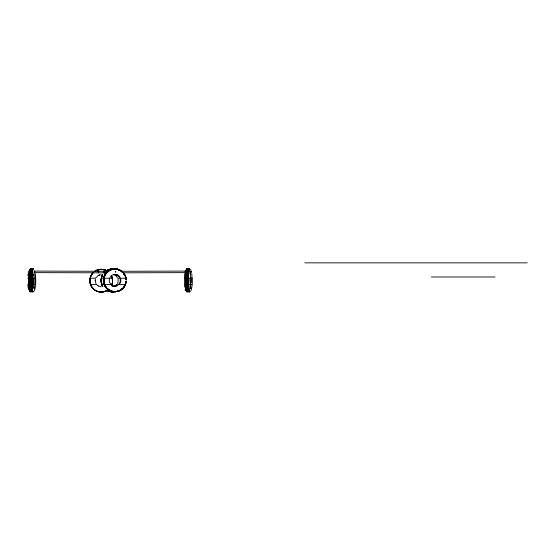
<?xml version="1.0" encoding="UTF-8"?>
<svg xmlns="http://www.w3.org/2000/svg" width="555" height="555" viewBox="0 0 555 555"><rect width="100%" height="100%" fill="white"/><g stroke="black" fill="none" stroke-linecap="round" stroke-linejoin="round"><path stroke-width="0.83" d="M98.728 269.702L98.443 269.779M104.416 269.91L104.028 269.376M104.597 269.619L103.951 269.772M112.818 269.147L112.256 269.092L112.609 269.126M115.273 269.092L115.308 269.092A11.294 11.135 -85.8 0 1 117.452 269.411M191.787 282.786L191.759 278.041M190.885 271.874L191.135 271.555L191.066 272.082M190.088 283.515L190.601 272.914M33.605 283.522L34.23 272.949M35.242 284.278L35.256 275.856M27.903 275.828L28.582 271.062M28.291 275.197L28.437 273.622M33.578 275.863L33.744 273.962L33.591 274.392M191.26 271.624L190.823 271.915M34.812 271.638C35.027 269.994 33.799 273.677 34.597 272.221M184.489 273.594L184.537 287.074M190.129 273.927L190.275 272.852M115.287 271.901L115.877 271.818L115.287 271.742M95.189 280.719L95.349 279.137M109.335 278.783L109.321 281.912L110.861 284.625M108.274 271.721L108.509 271.52M191.274 271.915L191.121 271.624M115.405 271.811L115.62 271.901M191.093 272.116L191.087 271.971M185.106 271.18L185.079 271.638M117.466 283.459L118.062 281.995L118.062 278.867M190.851 290.98C192.967 285.506 192.016 279.304 191.78 273.566M34.292 291C36.464 285.548 35.582 279.338 35.402 273.594M34.146 272.089L34.417 271.104M109.932 277.32L110.889 276.071M118.673 284.59L120.227 281.885L120.241 278.749M119.228 284.632L120.782 281.926L120.789 278.79M95.953 277.673L98.207 275.481L101.232 274.67M97.368 271.659L98.263 271.298M116.515 284.708L113.831 286.276M103.743 271.652L104.867 271.555M104.354 272.977L105.11 272.769M103.924 269.765L104.389 269.751M108.1 271.402L106.338 272.838A11.433 11.273 -85.8 0 0 107.004 288.662A11.433 11.273 -85.8 0 0 122.69 288.427M112.117 275.113L115.107 274.309M117.438 285.548L114.51 286.359M117.993 285.589L115.065 286.401L111.534 285.548M98.207 275.481L99.664 274.878M98.7 272.748L98.152 272.838M107.122 271.714A11.433 11.273 -85.8 0 1 114.566 268.884L114.628 268.891M112.7 286.463L114.254 286.255M121.004 271.284L185.87 271.09M123.592 272.817L185.002 272.63M304.848 262.848L527.25 262.848M114.552 268.863L115.357 268.731L114.677 268.856M30.594 268.877L31.177 268.877M32.689 268.911L33.279 268.911M112.075 268.877L113.005 268.877M114.552 268.891L115.482 268.87M186.612 268.877L187.201 268.877M188.714 268.877L189.304 268.911M114.725 269.099L115.308 269.092L114.725 269.21A11.433 11.343 87.6 0 0 106.851 270.528M112.831 269.265L112.256 269.307L112.831 269.39M114.725 269.272L115.308 269.321M186.792 269.411L187.028 269.369A11.433 1.207 89.7 0 0 185.627 280.428A11.433 1.207 89.7 0 0 187.201 291.479M98.27 269.543L99.123 269.494M103.736 269.55L104.319 269.515M114.941 269.452L115.072 269.452M98.27 269.577L98.859 269.577M98.443 269.89L98.95 269.883M98.443 269.994L98.95 269.966M103.91 269.924L104.416 269.931M431.36 276.987L494.991 276.987M27.792 278.208L35.673 278.208M90.083 278.208L95.779 278.208M112.332 278.208L101.197 278.208A11.433 11.343 87.6 0 0 102.502 286.151M117.792 278.208L126.117 278.208M184.218 278.208L192.099 278.208M27.84 284.569L35.562 284.569M90.52 284.569L96.632 284.569M101.78 284.569L111.902 284.569M116.619 284.569L125.485 284.569M184.329 284.569L192.051 284.569M34.021 271.09L108.405 271.312M34.028 272.63L106.678 272.845M114.552 274.267L118.028 275.12L120.199 277.333M108.093 271.402L107.49 271.666M104.409 272.977L103.688 272.734M101.232 286.762L98.166 285.929M98.443 271.333L98.908 271.541M114.24 274.579L116.932 276.14M113.817 274.593L115.267 275.197L117.459 277.41M116.037 274.475L117.473 275.079L119.644 277.292M112.089 285.582L113.525 286.193M96.917 284.972L98.214 285.957M33.578 287.511L34.368 288.794L33.695 278.825M190.684 288.302L190.906 288.767L190.212 280.407M185.03 289.786L185.252 290.251M190.74 269.848L191.087 270.604M96.001 283.744L95.141 280.698M28.485 289.759L27.854 284.993M190.351 287.962L190.088 285.624M33.827 287.996L33.578 285.659M28.569 288.732L28.333 286.893M190.129 278.818L190.157 280.421M189.206 268.87L188.811 268.87M187.104 268.87L186.709 268.87M112.88 268.87L112.2 268.87M104.472 269.577L103.854 269.515M99.005 269.494L98.395 269.536M33.182 268.87L32.787 268.87M31.08 268.87L30.685 268.87M104.16 271.457A1.054 0.944 24.2 0 1 104.638 271.471M32.689 291.34A11.294 1.186 -89.7 0 1 31.871 281.912A11.294 1.186 -89.7 0 1 32.516 270.66M32.807 269.529A11.294 1.186 -89.7 0 1 33.425 269.522M33.48 291.472A11.433 1.207 -89.7 0 1 32.017 280.442A11.433 1.207 -89.7 0 1 33.591 269.39M33.314 291.472A11.433 1.207 -89.7 0 1 31.85 280.435A11.433 1.207 -89.7 0 1 33.425 269.39M32.863 291.34A11.294 1.186 -89.7 0 1 32.037 281.912A11.294 1.186 -89.7 0 1 32.683 270.66M32.974 269.529A11.294 1.186 -89.7 0 1 33.591 269.529M31.205 291.465A11.433 1.207 -89.7 0 1 29.748 280.428A11.433 1.207 -89.7 0 1 31.323 269.376M30.587 291.326A11.294 1.186 -89.7 0 1 29.769 281.898A11.294 1.186 -89.7 0 1 30.407 270.646M30.698 269.515A11.294 1.186 -89.7 0 1 31.316 269.515M32.911 291.472A11.433 1.207 -89.7 0 1 31.455 280.435A11.433 1.207 -89.7 0 1 33.023 269.383M32.294 291.34A11.294 1.186 -89.7 0 1 31.468 281.912A11.294 1.186 -89.7 0 1 32.114 270.653M32.405 269.522A11.294 1.186 -89.7 0 1 33.023 269.522M32.128 291.333A11.294 1.186 -89.7 0 1 31.302 281.905A11.294 1.186 -89.7 0 1 31.947 270.653M32.239 269.522A11.294 1.186 -89.7 0 1 32.856 269.522M32.745 291.472A11.433 1.207 -89.7 0 1 31.288 280.435A11.433 1.207 -89.7 0 1 32.856 269.383M32.211 291.465A11.433 1.207 -89.7 0 1 30.747 280.435A11.433 1.207 -89.7 0 1 32.322 269.383M31.899 291.715A11.294 1.186 -89.7 0 1 31.593 291.333M31.309 290.209A11.294 1.186 -89.7 0 1 30.879 276.113A11.294 1.186 -89.7 0 1 32.322 269.522M31.739 291.326A11.294 1.186 -89.7 0 1 30.296 280.428A11.433 1.207 -89.7 0 1 31.857 269.376M31.85 269.515A11.294 1.186 -89.7 0 0 30.296 280.428A11.433 1.207 -89.7 0 0 31.739 291.465M30.421 291.326A11.294 1.186 -89.7 0 1 29.602 281.898A11.294 1.186 -89.7 0 1 30.241 270.646M30.532 269.515A11.294 1.186 -89.7 0 1 31.149 269.515M31.038 291.458A11.433 1.207 -89.7 0 1 29.581 280.428A11.433 1.207 -89.7 0 1 31.156 269.376M30.643 291.458A11.433 1.207 -89.7 0 1 29.179 280.421A11.433 1.207 -89.7 0 1 30.754 269.376M30.47 291.458A11.433 1.207 -89.7 0 1 29.013 280.421A11.433 1.207 -89.7 0 1 30.587 269.369M30.019 291.326A11.294 1.186 -89.7 0 1 29.2 281.898A11.294 1.186 -89.7 0 1 29.838 270.646M30.136 269.515A11.294 1.186 -89.7 0 1 30.747 269.508M29.852 291.326A11.294 1.186 -89.7 0 1 29.033 281.898A11.294 1.186 -89.7 0 1 29.672 270.639M29.97 269.515A11.294 1.186 -89.7 0 1 30.58 269.508M187.035 291.479A11.433 1.207 89.7 0 1 185.46 280.428A11.433 1.207 89.7 0 1 186.924 269.39M188.305 291.472A11.433 1.207 89.7 0 1 186.73 280.421A11.433 1.207 89.7 0 1 188.194 269.383M187.77 291.472A11.433 1.207 89.7 0 1 186.196 280.421A11.433 1.207 89.7 0 1 187.659 269.39M187.604 291.472A11.433 1.207 89.7 0 1 186.029 280.421A11.433 1.207 89.7 0 1 187.493 269.39M186.986 291.333A11.294 1.186 89.7 0 1 186.071 277.5A11.294 1.186 89.7 0 1 187.486 269.522M187.153 291.333A11.294 1.186 89.7 0 1 186.237 277.5A11.294 1.186 89.7 0 1 187.652 269.522M186.418 291.34A11.294 1.186 89.7 0 1 185.502 277.507A11.294 1.186 89.7 0 1 186.917 269.529M186.584 291.333A11.294 1.186 89.7 0 1 185.668 277.507A11.294 1.186 89.7 0 1 187.084 269.529M189.31 291.465A11.433 1.207 89.7 0 1 187.736 280.414A11.433 1.207 89.7 0 1 189.193 269.376M188.998 291.708A11.294 1.186 89.7 0 1 188.686 291.326M188.395 290.196A11.294 1.186 89.7 0 1 187.819 276.092A11.294 1.186 89.7 0 1 189.193 269.515M188.305 291.333A11.294 1.186 89.7 0 1 186.751 280.421A11.294 1.186 89.7 0 1 188.187 269.522M188.464 291.715A11.294 1.186 89.7 0 1 187.215 278.943A11.294 1.186 89.7 0 1 188.658 269.522M188.776 291.465A11.433 1.207 89.7 0 1 187.201 280.421A11.433 1.207 89.7 0 1 188.658 269.383M189.165 291.708A11.294 1.186 89.7 0 1 188.853 291.326M188.561 290.196A11.294 1.186 89.7 0 1 187.985 276.092A11.294 1.186 89.7 0 1 189.359 269.515M189.477 291.465A11.433 1.207 89.7 0 1 187.902 280.414A11.433 1.207 89.7 0 1 189.359 269.376M189.872 291.465A11.433 1.207 89.7 0 1 188.305 280.414A11.433 1.207 89.7 0 1 189.761 269.376M189.567 291.708A11.294 1.186 89.7 0 1 189.255 291.32M188.964 290.196A11.294 1.186 89.7 0 1 188.86 270.639M189.144 269.508A11.294 1.186 89.7 0 1 189.754 269.515M189.734 291.708A11.294 1.186 89.7 0 1 189.422 291.32M189.13 290.189A11.294 1.186 89.7 0 1 189.026 270.639M189.31 269.508A11.294 1.186 89.7 0 1 189.928 269.515M190.046 291.458A11.433 1.207 89.7 0 1 188.471 280.414A11.433 1.207 89.7 0 1 189.928 269.376M112.422 291.722A11.294 11.197 87.6 0 1 107.462 290.556M102.717 286.082A11.294 11.197 87.6 0 1 101.301 278.964A11.433 11.343 87.6 0 0 102.717 286.144M102.356 275.44A11.294 11.197 87.6 0 0 101.586 277.514A11.433 11.343 87.6 0 1 102.356 275.37M110.209 269.355A11.294 11.197 87.6 0 1 114.587 269.355M112.325 291.722A11.294 11.197 87.6 0 1 107.372 290.563M102.619 286.082A11.294 11.197 87.6 0 1 101.211 278.964M102.266 275.44A11.294 11.197 87.6 0 0 101.496 277.514A11.433 11.343 87.6 0 1 102.578 274.718M106.706 270.66A11.294 11.197 87.6 0 1 109.404 269.529M110.112 269.362A11.294 11.197 87.6 0 1 114.49 269.355M113.81 291.763A11.433 11.343 87.6 0 1 107.309 290.688M101.357 277.479A11.433 11.343 87.6 0 1 102.488 274.718M106.629 270.535A11.433 11.343 87.6 0 1 114.517 269.217M113.9 291.763A11.433 11.343 87.6 0 1 107.399 290.681M102.592 286.151A11.433 11.343 87.6 0 1 101.281 278.201M106.727 270.528A11.433 11.343 87.6 0 1 114.607 269.217M114.115 291.757A11.433 11.343 87.6 0 1 107.615 290.674M102.807 286.144A11.433 11.343 87.6 0 1 101.669 283.383M102.446 275.363A11.433 11.343 87.6 0 0 101.669 277.465A11.294 11.197 87.6 0 1 102.425 275.433M106.942 270.521A11.433 11.343 87.6 0 1 115.544 269.376M109.807 291.326A11.294 11.197 87.6 0 1 107.753 290.543M107.087 270.639A11.294 11.197 87.6 0 1 109.786 269.515M110.494 269.341A11.294 11.197 87.6 0 1 114.871 269.341M114.025 291.757A11.433 11.343 87.6 0 1 107.524 290.681M112.492 291.715A11.294 11.197 87.6 0 1 107.531 290.556M102.779 286.075A11.294 11.197 87.6 0 1 101.662 283.355M110.272 269.355A11.294 11.197 87.6 0 1 114.649 269.348M118.264 269.633A11.294 11.135 -85.8 0 1 120.255 270.556M121.462 271.374A11.294 11.135 -85.8 0 1 122.551 272.352M123.508 273.462A11.294 11.135 -85.8 0 1 124.313 274.69M124.278 285.978A11.294 11.135 -85.8 0 1 123.467 287.206M121.968 288.815A11.294 11.135 -85.8 0 1 120.803 289.717M120.185 290.105A11.294 11.135 -85.8 0 1 118.194 291.021M117.5 291.229A11.294 11.135 -85.8 0 1 116.071 291.521M114.614 291.611A11.294 11.135 -85.8 0 1 106.303 272.866M107.337 271.825A11.294 11.135 -85.8 0 1 117.57 269.418M118.146 269.626A11.294 11.135 -85.8 0 1 120.13 270.542M121.337 271.367A11.294 11.135 -85.8 0 1 122.433 272.339M117.376 291.222A11.294 11.135 -85.8 0 1 115.946 291.507M114.496 291.604A11.294 11.135 -85.8 0 1 106.185 272.859M107.212 271.818A11.294 11.135 -85.8 0 1 114.566 269.022M115.301 268.904A11.433 11.273 -85.8 0 1 120.199 270.424M120.823 270.812A11.433 11.273 -85.8 0 1 122.53 272.241M123.501 273.365A11.433 11.273 -85.8 0 1 124.313 274.614M124.278 286.04A11.433 11.273 -85.8 0 1 123.453 287.282M121.94 288.919A11.433 11.273 -85.8 0 1 106.532 288.385A11.433 11.273 -85.8 0 1 106.081 272.762M107.247 271.721A11.433 11.273 -85.8 0 1 120.324 270.431M120.948 270.826A11.433 11.273 -85.8 0 1 122.655 272.248M123.619 273.372A11.433 11.273 -85.8 0 1 124.438 274.621M124.396 286.054A11.433 11.273 -85.8 0 1 123.578 287.296M122.058 288.926A11.433 11.273 -85.8 0 1 106.65 288.392A11.433 11.273 -85.8 0 1 106.199 272.769M107.33 271.728A11.433 11.273 -85.8 0 1 120.414 270.438M121.032 270.833A11.433 11.273 -85.8 0 1 125.43 276.674M125.805 278.111A11.433 11.273 -85.8 0 1 125.999 279.602M125.791 282.578A11.433 11.273 -85.8 0 0 125.992 281.087A11.294 11.135 -85.8 0 1 125.68 283.279M125.409 284.014A11.433 11.273 -85.8 0 1 123.661 287.303M125.624 276.688A11.433 11.273 -85.8 0 0 108.301 271.118A11.433 11.273 -85.8 0 0 108.239 289.55A11.433 11.273 -85.8 0 0 125.603 284.028A11.294 11.135 -85.8 0 1 115.718 291.618M126.186 279.616A11.433 11.273 -85.8 0 0 125.839 277.396A11.294 11.135 -85.8 0 1 126.145 279.63M125.819 283.314A11.433 11.273 -85.8 0 0 126.186 281.101A11.294 11.135 -85.8 0 1 125.777 283.286M114.899 291.632A11.294 11.135 -85.8 0 1 103.861 281.558A11.294 11.135 -85.8 0 1 112.561 269.314A11.294 11.135 -85.8 0 1 125.492 276.73M125.701 277.438A11.294 11.135 -85.8 0 1 126.047 279.623M125.472 283.987A11.294 11.135 -85.8 0 1 115.62 291.611M107.427 271.832A11.294 11.135 -85.8 0 1 120.345 270.562M123.598 273.469A11.294 11.135 -85.8 0 1 124.403 274.697M124.369 285.985A11.294 11.135 -85.8 0 1 123.557 287.212M122.058 288.822A11.294 11.135 -85.8 0 1 120.893 289.724M120.275 290.112A11.294 11.135 -85.8 0 1 115.426 291.597M114.705 291.618A11.294 11.135 -85.8 0 1 106.394 272.873M126.249 281.107A11.433 11.273 -85.8 0 1 109.12 290.112A11.433 11.273 -85.8 0 1 109.182 270.569A11.433 11.273 -85.8 0 1 126.256 279.616M114.989 291.639A11.294 11.135 -85.8 0 1 103.951 281.565A11.294 11.135 -85.8 0 1 112.658 269.321A11.294 11.135 -85.8 0 1 125.59 276.737M108.093 289.661A11.294 11.287 0 0 1 90.305 283.64M90.139 282.918A11.294 11.287 0 0 1 92.72 273.268A11.294 11.287 0 0 0 90.16 282.925M108.079 271.742A11.294 11.287 0 0 0 102.675 269.515A11.294 11.287 0 0 1 108.093 271.756M112.505 280.698A11.294 11.287 0 0 0 111.333 275.703A11.294 11.287 0 0 1 112.519 280.705M111.437 275.627A11.433 11.433 0 0 1 111.444 285.749A11.433 11.433 0 0 0 111.472 275.648M108.107 289.668A11.294 11.287 0 0 1 91.457 286.366M91.11 285.721A11.294 11.287 0 0 1 90.326 283.647M109.495 269.522A11.294 11.197 87.6 0 0 106.796 270.653A11.294 11.197 87.6 0 1 109.564 269.522M111.34 285.693A11.294 11.287 0 0 0 112.117 283.619A11.294 11.287 0 0 1 111.354 285.707M100.469 269.439A11.294 11.287 0 0 0 95.564 270.93A11.294 11.287 0 0 1 100.49 269.452M92.852 288.517A11.433 11.433 0 0 0 108.731 289.287A11.433 11.433 0 0 1 92.879 288.531A11.433 11.433 0 0 1 93.101 272.616A11.433 11.433 0 0 0 92.879 288.531M108.142 271.624A11.433 11.433 0 0 0 94.225 271.631A11.433 11.433 0 0 1 108.176 271.638"/></g></svg>
